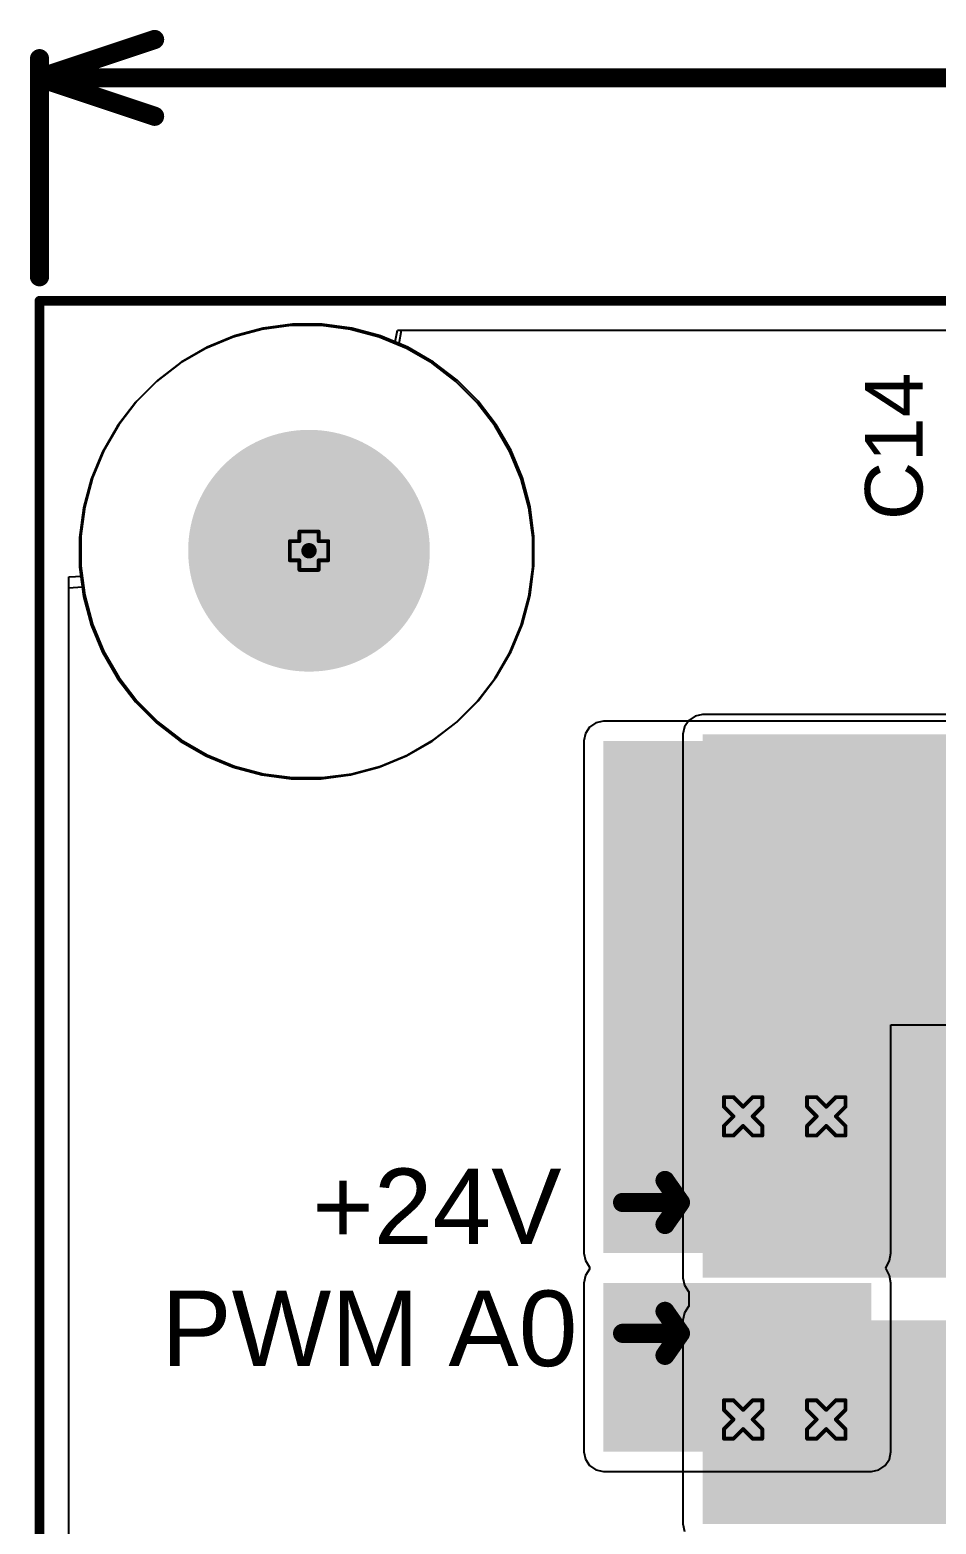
# Model space of a CAD drawing. Header units: inches. Extents: x -1 to 351, y 0 to 83.
# Drawn here: x -0.13 to 11.87, y 15.81 to 35.59 of the extents above; entities that cross this region are included whole.
import ezdxf

# ---------------------------------------------------------------- set-up
doc = ezdxf.new("R2010")
doc.units = ezdxf.units.IN
for name, color, linetype in [('Board Outline', 216, 'Continuous'), ('Bottom Layer', 5, 'Continuous'), ('Bottom Solder', 6, 'Continuous'), ('Dimensions', 6, 'Continuous'), ('Drill Drawing', 1, 'Continuous'), ('Pad Holes', 156, 'Continuous'), ('Top Layer', 1, 'Continuous'), ('Top Overlay', 2, 'Continuous'), ('Top Solder', 216, 'Continuous'), ('Via Holes', 16, 'Continuous')]:
    doc.layers.add(name, color=color, linetype=linetype)
doc.styles.add('Arial', font='', dxfattribs={"height": 0.2})
doc.styles.get('Arial').set_extended_font_data('Arial')

msp = doc.modelspace()

# ---------------------------------------------------------------- hatches: boundary and pattern name
at = {"layer": 'Bottom Layer'}
for points in [[(8.78, 19.07), (12.979, 19.07), (12.979, 26.264), (8.78, 26.264)], [(8.78, 22.949), (22.06, 22.949), (22.06, 26.264), (8.78, 26.264)], [(8.865, 23.402), (73.286, 23.402), (73.286, 25.4), (8.865, 25.4)], [(8.78, 15.812), (15.954, 15.812), (15.954, 18.507), (8.78, 18.507)]]:
    msp.add_hatch(color=5, dxfattribs=at).paths.add_polyline_path(points)
h = msp.add_hatch(color=5, dxfattribs=at)
edge = h.paths.add_edge_path()
edge.add_arc((9.317, 21.206), 0.3, 0, 360)
h = msp.add_hatch(color=5, dxfattribs=at)
edge = h.paths.add_edge_path()
edge.add_arc((10.418, 21.206), 0.3, 0, 360)
h = msp.add_hatch(color=5, dxfattribs=at)
edge = h.paths.add_edge_path()
edge.add_arc((9.317, 17.194), 0.3, 0, 360)
h = msp.add_hatch(color=5, dxfattribs=at)
edge = h.paths.add_edge_path()
edge.add_arc((10.418, 17.194), 0.3, 0, 360)
at = {"layer": 'Bottom Solder'}
h = msp.add_hatch(color=6, dxfattribs=at)
edge = h.paths.add_edge_path()
edge.add_arc((3.569, 28.692), 0.102, 0, 360)
h = msp.add_hatch(color=6, dxfattribs=at)
edge = h.paths.add_edge_path()
edge.add_arc((9.317, 21.206), 0.402, 0, 360)
h = msp.add_hatch(color=6, dxfattribs=at)
edge = h.paths.add_edge_path()
edge.add_arc((10.418, 21.206), 0.402, 0, 360)
h = msp.add_hatch(color=6, dxfattribs=at)
edge = h.paths.add_edge_path()
edge.add_arc((9.317, 17.194), 0.402, 0, 360)
h = msp.add_hatch(color=6, dxfattribs=at)
edge = h.paths.add_edge_path()
edge.add_arc((10.418, 17.194), 0.402, 0, 360)
at = {"layer": 'Pad Holes'}
h = msp.add_hatch(color=7, dxfattribs=at)
edge = h.paths.add_edge_path()
edge.add_arc((3.569, 28.692), 1.6, 0, 360)
at = {"layer": 'Top Layer'}
for points in [[(7.468, 19.396), (11.016, 19.396), (11.016, 26.175), (7.468, 26.175)], [(7.468, 22.675), (23.676, 22.675), (23.676, 26.175), (7.468, 26.175)], [(7.468, 16.766), (11.016, 16.766), (11.016, 19), (7.468, 19)]]:
    msp.add_hatch(color=1, dxfattribs=at).paths.add_polyline_path(points)
h = msp.add_hatch(color=1, dxfattribs=at)
edge = h.paths.add_edge_path()
edge.add_arc((9.317, 21.206), 0.3, 0, 360)
h = msp.add_hatch(color=1, dxfattribs=at)
edge = h.paths.add_edge_path()
edge.add_arc((10.418, 21.206), 0.3, 0, 360)
h = msp.add_hatch(color=1, dxfattribs=at)
edge = h.paths.add_edge_path()
edge.add_arc((9.317, 17.194), 0.3, 0, 360)
h = msp.add_hatch(color=1, dxfattribs=at)
edge = h.paths.add_edge_path()
edge.add_arc((10.418, 17.194), 0.3, 0, 360)
at = {"layer": 'Top Solder'}
h = msp.add_hatch(color=216, dxfattribs=at)
edge = h.paths.add_edge_path()
edge.add_arc((3.569, 28.692), 0.102, 0, 360)
h = msp.add_hatch(color=216, dxfattribs=at)
edge = h.paths.add_edge_path()
edge.add_arc((9.317, 21.206), 0.402, 0, 360)
h = msp.add_hatch(color=216, dxfattribs=at)
edge = h.paths.add_edge_path()
edge.add_arc((10.418, 21.206), 0.402, 0, 360)
h = msp.add_hatch(color=216, dxfattribs=at)
edge = h.paths.add_edge_path()
edge.add_arc((9.317, 17.194), 0.402, 0, 360)
h = msp.add_hatch(color=216, dxfattribs=at)
edge = h.paths.add_edge_path()
edge.add_arc((10.418, 17.194), 0.402, 0, 360)
at = {"layer": 'Via Holes'}
h = msp.add_hatch(color=7, dxfattribs=at)
edge = h.paths.add_edge_path()
edge.add_arc((9.317, 21.206), 0.15, 0, 360)
h = msp.add_hatch(color=7, dxfattribs=at)
edge = h.paths.add_edge_path()
edge.add_arc((10.418, 21.206), 0.15, 0, 360)
h = msp.add_hatch(color=7, dxfattribs=at)
edge = h.paths.add_edge_path()
edge.add_arc((9.317, 17.194), 0.15, 0, 360)
h = msp.add_hatch(color=7, dxfattribs=at)
edge = h.paths.add_edge_path()
edge.add_arc((10.418, 17.194), 0.15, 0, 360)

# ---------------------------------------------------------------- linework, layer by layer
at = {"layer": 'Board Outline'}
for points in [[(0, 32, 0.127, 0.127, 0), (38.807, 32, 0.127, 0.127, 0)], [(0, 0, 0.127, 0.127, 0), (0, 32, 0.127, 0.127, 0)]]:
    msp.add_lwpolyline(points, format="xyseb", dxfattribs=at)
msp.add_lwpolyline([(-0.032, 32, 0.0635, 0.0635, 1), (0.032, 32, 0.0635, 0.0635, 1)], format="xyseb", close=True, dxfattribs=at)
msp.add_lwpolyline([(-0.032, 32, 0.0635, 0.0635, 1), (0.032, 32, 0.0635, 0.0635, 1)], format="xyseb", close=True, dxfattribs=at)
at = {"layer": 'Bottom Layer'}
for p, q in [((3.335, 31.673), (2.945, 31.622)), ((3.532, 31.673), (3.335, 31.673)), ((3.728, 31.673), (3.532, 31.673)), ((4.118, 31.622), (3.728, 31.673)), ((2.565, 31.52), (2.202, 31.369)), ((2.945, 31.622), (2.565, 31.52)), ((4.498, 31.52), (4.118, 31.622)), ((4.861, 31.369), (4.498, 31.52)), ((4.706, 31.434), (4.741, 31.612)), ((4.741, 31.612), (29.005, 31.612)), ((2.202, 31.369), (1.861, 31.173)), ((4.861, 31.369), (4.706, 31.434)), ((5.202, 31.173), (4.861, 31.369)), ((5.202, 31.173), (4.861, 31.369)), ((1.861, 31.173), (1.549, 30.933)), ((5.514, 30.933), (5.202, 31.173)), ((5.514, 30.933), (5.202, 31.173)), ((1.549, 30.933), (1.271, 30.655)), ((5.792, 30.655), (5.514, 30.933)), ((5.792, 30.655), (5.514, 30.933)), ((1.271, 30.655), (1.032, 30.343)), ((6.031, 30.343), (5.792, 30.655)), ((6.031, 30.343), (5.792, 30.655)), ((1.032, 30.343), (0.835, 30.003)), ((6.228, 30.003), (6.031, 30.343)), ((6.228, 30.003), (6.031, 30.343)), ((0.835, 30.003), (0.685, 29.639)), ((6.379, 29.639), (6.228, 30.003)), ((6.379, 29.639), (6.228, 30.003)), ((0.685, 29.639), (0.583, 29.259)), ((6.48, 29.259), (6.379, 29.639)), ((6.48, 29.259), (6.379, 29.639)), ((0.583, 29.259), (0.532, 28.869)), ((6.532, 28.869), (6.48, 29.259)), ((6.532, 28.869), (6.48, 29.259)), ((0.532, 28.869), (0.532, 28.673)), ((6.532, 28.673), (6.532, 28.869)), ((6.532, 28.476), (6.532, 28.869)), ((0.532, 28.673), (0.532, 28.673)), ((0.532, 28.673), (0.532, 28.476)), ((6.532, 28.476), (6.532, 28.673)), ((0.532, 28.476), (0.583, 28.086)), ((6.48, 28.086), (6.532, 28.476)), ((6.48, 28.086), (6.532, 28.476)), ((0.388, 28.202), (0.566, 28.213)), ((0.388, 0.388), (0.388, 28.202)), ((0.566, 28.213), (0.583, 28.086)), ((0.583, 28.086), (0.685, 27.706)), ((0.583, 28.086), (0.685, 27.706)), ((6.379, 27.706), (6.48, 28.086)), ((6.379, 27.706), (6.48, 28.086)), ((0.685, 27.706), (0.835, 27.343)), ((0.685, 27.706), (0.835, 27.343)), ((6.228, 27.343), (6.379, 27.706)), ((6.228, 27.343), (6.379, 27.706)), ((0.835, 27.343), (1.032, 27.003)), ((0.835, 27.343), (1.032, 27.003)), ((6.031, 27.003), (6.228, 27.343)), ((6.031, 27.003), (6.228, 27.343)), ((1.032, 27.003), (1.271, 26.691)), ((1.032, 27.003), (1.271, 26.691)), ((5.792, 26.691), (6.031, 27.003)), ((5.792, 26.691), (6.031, 27.003)), ((1.271, 26.691), (1.549, 26.412)), ((1.271, 26.691), (1.549, 26.412)), ((5.514, 26.412), (5.792, 26.691)), ((5.514, 26.412), (5.792, 26.691)), ((8.681, 26.503), (8.597, 26.447)), ((8.78, 26.523), (8.681, 26.503)), ((22.06, 26.523), (8.78, 26.523)), ((1.549, 26.412), (1.861, 26.173)), ((1.549, 26.412), (1.861, 26.173)), ((5.202, 26.173), (5.514, 26.412)), ((5.202, 26.173), (5.514, 26.412)), ((8.541, 26.363), (8.521, 26.264)), ((8.597, 26.447), (8.541, 26.363)), ((1.861, 26.173), (2.202, 25.976)), ((1.861, 26.173), (2.202, 25.976)), ((4.861, 25.976), (5.202, 26.173)), ((4.861, 25.976), (5.202, 26.173)), ((8.521, 26.264), (8.521, 22.949)), ((2.202, 25.976), (2.565, 25.826)), ((2.202, 25.976), (2.565, 25.826)), ((4.498, 25.826), (4.861, 25.976)), ((4.498, 25.826), (4.861, 25.976)), ((2.565, 25.826), (2.945, 25.724)), ((2.565, 25.826), (2.945, 25.724)), ((2.945, 25.724), (3.335, 25.673)), ((2.945, 25.724), (3.335, 25.673)), ((3.728, 25.673), (4.118, 25.724)), ((3.728, 25.673), (4.118, 25.724)), ((4.118, 25.724), (4.498, 25.826)), ((4.118, 25.724), (4.498, 25.826)), ((3.335, 25.673), (3.532, 25.673)), ((3.335, 25.673), (3.728, 25.673)), ((3.532, 25.673), (3.728, 25.673)), ((8.521, 22.949), (8.521, 19.07)), ((8.521, 19.07), (8.541, 18.971)), ((8.541, 18.971), (8.596, 18.888)), ((8.596, 18.888), (8.597, 18.887)), ((8.597, 18.887), (8.597, 18.691)), ((8.541, 18.606), (8.521, 18.507)), ((8.596, 18.69), (8.541, 18.606)), ((8.597, 18.691), (8.596, 18.69)), ((8.521, 18.507), (8.521, 15.812)), ((8.521, 15.812), (8.541, 15.713))]:
    msp.add_line(p, q, dxfattribs=at)
at = {"layer": 'Dimensions'}
for points in [[(0, 34.95, 0.254, 0.254, 0), (1.524, 35.458, 0.254, 0.254, 0)], [(0, 32.318, 0.254, 0.254, 0), (0, 35.204, 0.254, 0.254, 0)], [(0, 34.95, 0.254, 0.254, 0), (1.524, 34.442, 0.254, 0.254, 0)], [(0, 34.95, 0.254, 0.254, 0), (40.833, 34.95, 0.254, 0.254, 0)]]:
    msp.add_lwpolyline(points, format="xyseb", dxfattribs=at)
for points in [[(1.461, 35.458, 0.127, 0.127, 1), (1.588, 35.458, 0.127, 0.127, 1)], [(-0.063, 35.204, 0.127, 0.127, 1), (0.064, 35.204, 0.127, 0.127, 1)], [(-0.063, 34.95, 0.127, 0.127, 1), (0.064, 34.95, 0.127, 0.127, 1)], [(-0.063, 34.95, 0.127, 0.127, 1), (0.064, 34.95, 0.127, 0.127, 1)], [(-0.063, 34.95, 0.127, 0.127, 1), (0.064, 34.95, 0.127, 0.127, 1)], [(1.461, 34.442, 0.127, 0.127, 1), (1.588, 34.442, 0.127, 0.127, 1)], [(-0.063, 32.318, 0.127, 0.127, 1), (0.064, 32.318, 0.127, 0.127, 1)]]:
    msp.add_lwpolyline(points, format="xyseb", close=True, dxfattribs=at)
at = {"layer": 'Drill Drawing'}
for points in [[(3.442, 28.819, 0.0508, 0.0508, 0), (3.442, 28.946, 0.0508, 0.0508, 0)], [(3.442, 28.946, 0.0508, 0.0508, 0), (3.696, 28.946, 0.0508, 0.0508, 0)], [(3.696, 28.819, 0.0508, 0.0508, 0), (3.696, 28.946, 0.0508, 0.0508, 0)], [(3.315, 28.565, 0.0508, 0.0508, 0), (3.315, 28.819, 0.0508, 0.0508, 0)], [(3.315, 28.819, 0.0508, 0.0508, 0), (3.442, 28.819, 0.0508, 0.0508, 0)], [(3.696, 28.819, 0.0508, 0.0508, 0), (3.823, 28.819, 0.0508, 0.0508, 0)], [(3.823, 28.565, 0.0508, 0.0508, 0), (3.823, 28.819, 0.0508, 0.0508, 0)], [(3.315, 28.565, 0.0508, 0.0508, 0), (3.442, 28.565, 0.0508, 0.0508, 0)], [(3.442, 28.438, 0.0508, 0.0508, 0), (3.442, 28.565, 0.0508, 0.0508, 0)], [(3.696, 28.565, 0.0508, 0.0508, 0), (3.823, 28.565, 0.0508, 0.0508, 0)], [(3.696, 28.438, 0.0508, 0.0508, 0), (3.696, 28.565, 0.0508, 0.0508, 0)], [(3.442, 28.438, 0.0508, 0.0508, 0), (3.696, 28.438, 0.0508, 0.0508, 0)], [(9.063, 21.333, 0.0508, 0.0508, 0), (9.063, 21.46, 0.0508, 0.0508, 0)], [(9.063, 21.46, 0.0508, 0.0508, 0), (9.19, 21.46, 0.0508, 0.0508, 0)], [(9.19, 21.46, 0.0508, 0.0508, 0), (9.317, 21.333, 0.0508, 0.0508, 0)], [(9.317, 21.333, 0.0508, 0.0508, 0), (9.444, 21.46, 0.0508, 0.0508, 0)], [(9.444, 21.46, 0.0508, 0.0508, 0), (9.571, 21.46, 0.0508, 0.0508, 0)], [(9.571, 21.333, 0.0508, 0.0508, 0), (9.571, 21.46, 0.0508, 0.0508, 0)], [(10.164, 21.333, 0.0508, 0.0508, 0), (10.164, 21.46, 0.0508, 0.0508, 0)], [(10.164, 21.46, 0.0508, 0.0508, 0), (10.291, 21.46, 0.0508, 0.0508, 0)], [(10.291, 21.46, 0.0508, 0.0508, 0), (10.418, 21.333, 0.0508, 0.0508, 0)], [(10.418, 21.333, 0.0508, 0.0508, 0), (10.545, 21.46, 0.0508, 0.0508, 0)], [(10.545, 21.46, 0.0508, 0.0508, 0), (10.672, 21.46, 0.0508, 0.0508, 0)], [(10.672, 21.333, 0.0508, 0.0508, 0), (10.672, 21.46, 0.0508, 0.0508, 0)], [(9.063, 21.333, 0.0508, 0.0508, 0), (9.19, 21.206, 0.0508, 0.0508, 0)], [(9.063, 21.079, 0.0508, 0.0508, 0), (9.19, 21.206, 0.0508, 0.0508, 0)], [(9.444, 21.206, 0.0508, 0.0508, 0), (9.571, 21.333, 0.0508, 0.0508, 0)], [(9.444, 21.206, 0.0508, 0.0508, 0), (9.571, 21.079, 0.0508, 0.0508, 0)], [(10.164, 21.333, 0.0508, 0.0508, 0), (10.291, 21.206, 0.0508, 0.0508, 0)], [(10.164, 21.079, 0.0508, 0.0508, 0), (10.291, 21.206, 0.0508, 0.0508, 0)], [(10.545, 21.206, 0.0508, 0.0508, 0), (10.672, 21.333, 0.0508, 0.0508, 0)], [(10.545, 21.206, 0.0508, 0.0508, 0), (10.672, 21.079, 0.0508, 0.0508, 0)], [(9.063, 20.952, 0.0508, 0.0508, 0), (9.063, 21.079, 0.0508, 0.0508, 0)], [(9.063, 20.952, 0.0508, 0.0508, 0), (9.19, 20.952, 0.0508, 0.0508, 0)], [(9.19, 20.952, 0.0508, 0.0508, 0), (9.317, 21.079, 0.0508, 0.0508, 0)], [(9.317, 21.079, 0.0508, 0.0508, 0), (9.444, 20.952, 0.0508, 0.0508, 0)], [(9.444, 20.952, 0.0508, 0.0508, 0), (9.571, 20.952, 0.0508, 0.0508, 0)], [(9.571, 20.952, 0.0508, 0.0508, 0), (9.571, 21.079, 0.0508, 0.0508, 0)], [(10.164, 20.952, 0.0508, 0.0508, 0), (10.164, 21.079, 0.0508, 0.0508, 0)], [(10.164, 20.952, 0.0508, 0.0508, 0), (10.291, 20.952, 0.0508, 0.0508, 0)], [(10.291, 20.952, 0.0508, 0.0508, 0), (10.418, 21.079, 0.0508, 0.0508, 0)], [(10.418, 21.079, 0.0508, 0.0508, 0), (10.545, 20.952, 0.0508, 0.0508, 0)], [(10.545, 20.952, 0.0508, 0.0508, 0), (10.672, 20.952, 0.0508, 0.0508, 0)], [(10.672, 20.952, 0.0508, 0.0508, 0), (10.672, 21.079, 0.0508, 0.0508, 0)], [(9.063, 17.321, 0.0508, 0.0508, 0), (9.063, 17.448, 0.0508, 0.0508, 0)], [(9.063, 17.448, 0.0508, 0.0508, 0), (9.19, 17.448, 0.0508, 0.0508, 0)], [(9.19, 17.448, 0.0508, 0.0508, 0), (9.317, 17.321, 0.0508, 0.0508, 0)], [(9.317, 17.321, 0.0508, 0.0508, 0), (9.444, 17.448, 0.0508, 0.0508, 0)], [(9.444, 17.448, 0.0508, 0.0508, 0), (9.571, 17.448, 0.0508, 0.0508, 0)], [(9.571, 17.321, 0.0508, 0.0508, 0), (9.571, 17.448, 0.0508, 0.0508, 0)], [(10.164, 17.321, 0.0508, 0.0508, 0), (10.164, 17.448, 0.0508, 0.0508, 0)], [(10.164, 17.448, 0.0508, 0.0508, 0), (10.291, 17.448, 0.0508, 0.0508, 0)], [(10.291, 17.448, 0.0508, 0.0508, 0), (10.418, 17.321, 0.0508, 0.0508, 0)], [(10.418, 17.321, 0.0508, 0.0508, 0), (10.545, 17.448, 0.0508, 0.0508, 0)], [(10.545, 17.448, 0.0508, 0.0508, 0), (10.672, 17.448, 0.0508, 0.0508, 0)], [(10.672, 17.321, 0.0508, 0.0508, 0), (10.672, 17.448, 0.0508, 0.0508, 0)], [(9.063, 17.321, 0.0508, 0.0508, 0), (9.19, 17.194, 0.0508, 0.0508, 0)], [(9.063, 17.067, 0.0508, 0.0508, 0), (9.19, 17.194, 0.0508, 0.0508, 0)], [(9.444, 17.194, 0.0508, 0.0508, 0), (9.571, 17.321, 0.0508, 0.0508, 0)], [(9.444, 17.194, 0.0508, 0.0508, 0), (9.571, 17.067, 0.0508, 0.0508, 0)], [(10.164, 17.321, 0.0508, 0.0508, 0), (10.291, 17.194, 0.0508, 0.0508, 0)], [(10.164, 17.067, 0.0508, 0.0508, 0), (10.291, 17.194, 0.0508, 0.0508, 0)], [(10.545, 17.194, 0.0508, 0.0508, 0), (10.672, 17.321, 0.0508, 0.0508, 0)], [(10.545, 17.194, 0.0508, 0.0508, 0), (10.672, 17.067, 0.0508, 0.0508, 0)], [(9.063, 16.94, 0.0508, 0.0508, 0), (9.063, 17.067, 0.0508, 0.0508, 0)], [(9.19, 16.94, 0.0508, 0.0508, 0), (9.317, 17.067, 0.0508, 0.0508, 0)], [(9.317, 17.067, 0.0508, 0.0508, 0), (9.444, 16.94, 0.0508, 0.0508, 0)], [(9.571, 16.94, 0.0508, 0.0508, 0), (9.571, 17.067, 0.0508, 0.0508, 0)], [(10.164, 16.94, 0.0508, 0.0508, 0), (10.164, 17.067, 0.0508, 0.0508, 0)], [(10.291, 16.94, 0.0508, 0.0508, 0), (10.418, 17.067, 0.0508, 0.0508, 0)], [(10.418, 17.067, 0.0508, 0.0508, 0), (10.545, 16.94, 0.0508, 0.0508, 0)], [(10.672, 16.94, 0.0508, 0.0508, 0), (10.672, 17.067, 0.0508, 0.0508, 0)], [(9.063, 16.94, 0.0508, 0.0508, 0), (9.19, 16.94, 0.0508, 0.0508, 0)], [(9.444, 16.94, 0.0508, 0.0508, 0), (9.571, 16.94, 0.0508, 0.0508, 0)], [(10.164, 16.94, 0.0508, 0.0508, 0), (10.291, 16.94, 0.0508, 0.0508, 0)], [(10.545, 16.94, 0.0508, 0.0508, 0), (10.672, 16.94, 0.0508, 0.0508, 0)]]:
    msp.add_lwpolyline(points, format="xyseb", dxfattribs=at)
for points in [[(3.43, 28.946, 0.0254, 0.0254, 1), (3.455, 28.946, 0.0254, 0.0254, 1)], [(3.43, 28.946, 0.0254, 0.0254, 1), (3.455, 28.946, 0.0254, 0.0254, 1)], [(3.684, 28.946, 0.0254, 0.0254, 1), (3.709, 28.946, 0.0254, 0.0254, 1)], [(3.684, 28.946, 0.0254, 0.0254, 1), (3.709, 28.946, 0.0254, 0.0254, 1)], [(3.303, 28.819, 0.0254, 0.0254, 1), (3.328, 28.819, 0.0254, 0.0254, 1)], [(3.303, 28.819, 0.0254, 0.0254, 1), (3.328, 28.819, 0.0254, 0.0254, 1)], [(3.43, 28.819, 0.0254, 0.0254, 1), (3.455, 28.819, 0.0254, 0.0254, 1)], [(3.43, 28.819, 0.0254, 0.0254, 1), (3.455, 28.819, 0.0254, 0.0254, 1)], [(3.684, 28.819, 0.0254, 0.0254, 1), (3.709, 28.819, 0.0254, 0.0254, 1)], [(3.684, 28.819, 0.0254, 0.0254, 1), (3.709, 28.819, 0.0254, 0.0254, 1)], [(3.811, 28.819, 0.0254, 0.0254, 1), (3.836, 28.819, 0.0254, 0.0254, 1)], [(3.811, 28.819, 0.0254, 0.0254, 1), (3.836, 28.819, 0.0254, 0.0254, 1)], [(3.303, 28.565, 0.0254, 0.0254, 1), (3.328, 28.565, 0.0254, 0.0254, 1)], [(3.303, 28.565, 0.0254, 0.0254, 1), (3.328, 28.565, 0.0254, 0.0254, 1)], [(3.43, 28.565, 0.0254, 0.0254, 1), (3.455, 28.565, 0.0254, 0.0254, 1)], [(3.43, 28.565, 0.0254, 0.0254, 1), (3.455, 28.565, 0.0254, 0.0254, 1)], [(3.684, 28.565, 0.0254, 0.0254, 1), (3.709, 28.565, 0.0254, 0.0254, 1)], [(3.684, 28.565, 0.0254, 0.0254, 1), (3.709, 28.565, 0.0254, 0.0254, 1)], [(3.811, 28.565, 0.0254, 0.0254, 1), (3.836, 28.565, 0.0254, 0.0254, 1)], [(3.811, 28.565, 0.0254, 0.0254, 1), (3.836, 28.565, 0.0254, 0.0254, 1)], [(3.43, 28.438, 0.0254, 0.0254, 1), (3.455, 28.438, 0.0254, 0.0254, 1)], [(3.43, 28.438, 0.0254, 0.0254, 1), (3.455, 28.438, 0.0254, 0.0254, 1)], [(3.684, 28.438, 0.0254, 0.0254, 1), (3.709, 28.438, 0.0254, 0.0254, 1)], [(3.684, 28.438, 0.0254, 0.0254, 1), (3.709, 28.438, 0.0254, 0.0254, 1)], [(9.05, 21.46, 0.0254, 0.0254, 1), (9.076, 21.46, 0.0254, 0.0254, 1)], [(9.05, 21.46, 0.0254, 0.0254, 1), (9.076, 21.46, 0.0254, 0.0254, 1)], [(9.177, 21.46, 0.0254, 0.0254, 1), (9.203, 21.46, 0.0254, 0.0254, 1)], [(9.177, 21.46, 0.0254, 0.0254, 1), (9.203, 21.46, 0.0254, 0.0254, 1)], [(9.431, 21.46, 0.0254, 0.0254, 1), (9.457, 21.46, 0.0254, 0.0254, 1)], [(9.431, 21.46, 0.0254, 0.0254, 1), (9.457, 21.46, 0.0254, 0.0254, 1)], [(9.558, 21.46, 0.0254, 0.0254, 1), (9.584, 21.46, 0.0254, 0.0254, 1)], [(9.558, 21.46, 0.0254, 0.0254, 1), (9.584, 21.46, 0.0254, 0.0254, 1)], [(10.151, 21.46, 0.0254, 0.0254, 1), (10.177, 21.46, 0.0254, 0.0254, 1)], [(10.151, 21.46, 0.0254, 0.0254, 1), (10.177, 21.46, 0.0254, 0.0254, 1)], [(10.278, 21.46, 0.0254, 0.0254, 1), (10.304, 21.46, 0.0254, 0.0254, 1)], [(10.278, 21.46, 0.0254, 0.0254, 1), (10.304, 21.46, 0.0254, 0.0254, 1)], [(10.532, 21.46, 0.0254, 0.0254, 1), (10.558, 21.46, 0.0254, 0.0254, 1)], [(10.532, 21.46, 0.0254, 0.0254, 1), (10.558, 21.46, 0.0254, 0.0254, 1)], [(10.659, 21.46, 0.0254, 0.0254, 1), (10.685, 21.46, 0.0254, 0.0254, 1)], [(10.659, 21.46, 0.0254, 0.0254, 1), (10.685, 21.46, 0.0254, 0.0254, 1)], [(9.05, 21.333, 0.0254, 0.0254, 1), (9.076, 21.333, 0.0254, 0.0254, 1)], [(9.05, 21.333, 0.0254, 0.0254, 1), (9.076, 21.333, 0.0254, 0.0254, 1)], [(9.177, 21.206, 0.0254, 0.0254, 1), (9.203, 21.206, 0.0254, 0.0254, 1)], [(9.177, 21.206, 0.0254, 0.0254, 1), (9.203, 21.206, 0.0254, 0.0254, 1)], [(9.304, 21.333, 0.0254, 0.0254, 1), (9.33, 21.333, 0.0254, 0.0254, 1)], [(9.304, 21.333, 0.0254, 0.0254, 1), (9.33, 21.333, 0.0254, 0.0254, 1)], [(9.431, 21.206, 0.0254, 0.0254, 1), (9.457, 21.206, 0.0254, 0.0254, 1)], [(9.431, 21.206, 0.0254, 0.0254, 1), (9.457, 21.206, 0.0254, 0.0254, 1)], [(9.558, 21.333, 0.0254, 0.0254, 1), (9.584, 21.333, 0.0254, 0.0254, 1)], [(9.558, 21.333, 0.0254, 0.0254, 1), (9.584, 21.333, 0.0254, 0.0254, 1)], [(10.151, 21.333, 0.0254, 0.0254, 1), (10.177, 21.333, 0.0254, 0.0254, 1)], [(10.151, 21.333, 0.0254, 0.0254, 1), (10.177, 21.333, 0.0254, 0.0254, 1)], [(10.278, 21.206, 0.0254, 0.0254, 1), (10.304, 21.206, 0.0254, 0.0254, 1)], [(10.278, 21.206, 0.0254, 0.0254, 1), (10.304, 21.206, 0.0254, 0.0254, 1)], [(10.405, 21.333, 0.0254, 0.0254, 1), (10.431, 21.333, 0.0254, 0.0254, 1)], [(10.405, 21.333, 0.0254, 0.0254, 1), (10.431, 21.333, 0.0254, 0.0254, 1)], [(10.532, 21.206, 0.0254, 0.0254, 1), (10.558, 21.206, 0.0254, 0.0254, 1)], [(10.532, 21.206, 0.0254, 0.0254, 1), (10.558, 21.206, 0.0254, 0.0254, 1)], [(10.659, 21.333, 0.0254, 0.0254, 1), (10.685, 21.333, 0.0254, 0.0254, 1)], [(10.659, 21.333, 0.0254, 0.0254, 1), (10.685, 21.333, 0.0254, 0.0254, 1)], [(9.05, 21.079, 0.0254, 0.0254, 1), (9.076, 21.079, 0.0254, 0.0254, 1)], [(9.05, 21.079, 0.0254, 0.0254, 1), (9.076, 21.079, 0.0254, 0.0254, 1)], [(9.05, 20.952, 0.0254, 0.0254, 1), (9.076, 20.952, 0.0254, 0.0254, 1)], [(9.05, 20.952, 0.0254, 0.0254, 1), (9.076, 20.952, 0.0254, 0.0254, 1)], [(9.177, 20.952, 0.0254, 0.0254, 1), (9.203, 20.952, 0.0254, 0.0254, 1)], [(9.177, 20.952, 0.0254, 0.0254, 1), (9.203, 20.952, 0.0254, 0.0254, 1)], [(9.304, 21.079, 0.0254, 0.0254, 1), (9.33, 21.079, 0.0254, 0.0254, 1)], [(9.304, 21.079, 0.0254, 0.0254, 1), (9.33, 21.079, 0.0254, 0.0254, 1)], [(9.431, 20.952, 0.0254, 0.0254, 1), (9.457, 20.952, 0.0254, 0.0254, 1)], [(9.431, 20.952, 0.0254, 0.0254, 1), (9.457, 20.952, 0.0254, 0.0254, 1)], [(9.558, 21.079, 0.0254, 0.0254, 1), (9.584, 21.079, 0.0254, 0.0254, 1)], [(9.558, 21.079, 0.0254, 0.0254, 1), (9.584, 21.079, 0.0254, 0.0254, 1)], [(9.558, 20.952, 0.0254, 0.0254, 1), (9.584, 20.952, 0.0254, 0.0254, 1)], [(9.558, 20.952, 0.0254, 0.0254, 1), (9.584, 20.952, 0.0254, 0.0254, 1)], [(10.151, 21.079, 0.0254, 0.0254, 1), (10.177, 21.079, 0.0254, 0.0254, 1)], [(10.151, 21.079, 0.0254, 0.0254, 1), (10.177, 21.079, 0.0254, 0.0254, 1)], [(10.151, 20.952, 0.0254, 0.0254, 1), (10.177, 20.952, 0.0254, 0.0254, 1)], [(10.151, 20.952, 0.0254, 0.0254, 1), (10.177, 20.952, 0.0254, 0.0254, 1)], [(10.278, 20.952, 0.0254, 0.0254, 1), (10.304, 20.952, 0.0254, 0.0254, 1)], [(10.278, 20.952, 0.0254, 0.0254, 1), (10.304, 20.952, 0.0254, 0.0254, 1)], [(10.405, 21.079, 0.0254, 0.0254, 1), (10.431, 21.079, 0.0254, 0.0254, 1)], [(10.405, 21.079, 0.0254, 0.0254, 1), (10.431, 21.079, 0.0254, 0.0254, 1)], [(10.532, 20.952, 0.0254, 0.0254, 1), (10.558, 20.952, 0.0254, 0.0254, 1)], [(10.532, 20.952, 0.0254, 0.0254, 1), (10.558, 20.952, 0.0254, 0.0254, 1)], [(10.659, 21.079, 0.0254, 0.0254, 1), (10.685, 21.079, 0.0254, 0.0254, 1)], [(10.659, 21.079, 0.0254, 0.0254, 1), (10.685, 21.079, 0.0254, 0.0254, 1)], [(10.659, 20.952, 0.0254, 0.0254, 1), (10.685, 20.952, 0.0254, 0.0254, 1)], [(10.659, 20.952, 0.0254, 0.0254, 1), (10.685, 20.952, 0.0254, 0.0254, 1)], [(9.05, 17.448, 0.0254, 0.0254, 1), (9.076, 17.448, 0.0254, 0.0254, 1)], [(9.05, 17.448, 0.0254, 0.0254, 1), (9.076, 17.448, 0.0254, 0.0254, 1)], [(9.177, 17.448, 0.0254, 0.0254, 1), (9.203, 17.448, 0.0254, 0.0254, 1)], [(9.177, 17.448, 0.0254, 0.0254, 1), (9.203, 17.448, 0.0254, 0.0254, 1)], [(9.431, 17.448, 0.0254, 0.0254, 1), (9.457, 17.448, 0.0254, 0.0254, 1)], [(9.431, 17.448, 0.0254, 0.0254, 1), (9.457, 17.448, 0.0254, 0.0254, 1)], [(9.558, 17.448, 0.0254, 0.0254, 1), (9.584, 17.448, 0.0254, 0.0254, 1)], [(9.558, 17.448, 0.0254, 0.0254, 1), (9.584, 17.448, 0.0254, 0.0254, 1)], [(10.151, 17.448, 0.0254, 0.0254, 1), (10.177, 17.448, 0.0254, 0.0254, 1)], [(10.151, 17.448, 0.0254, 0.0254, 1), (10.177, 17.448, 0.0254, 0.0254, 1)], [(10.278, 17.448, 0.0254, 0.0254, 1), (10.304, 17.448, 0.0254, 0.0254, 1)], [(10.278, 17.448, 0.0254, 0.0254, 1), (10.304, 17.448, 0.0254, 0.0254, 1)], [(10.532, 17.448, 0.0254, 0.0254, 1), (10.558, 17.448, 0.0254, 0.0254, 1)], [(10.532, 17.448, 0.0254, 0.0254, 1), (10.558, 17.448, 0.0254, 0.0254, 1)], [(10.659, 17.448, 0.0254, 0.0254, 1), (10.685, 17.448, 0.0254, 0.0254, 1)], [(10.659, 17.448, 0.0254, 0.0254, 1), (10.685, 17.448, 0.0254, 0.0254, 1)], [(9.05, 17.321, 0.0254, 0.0254, 1), (9.076, 17.321, 0.0254, 0.0254, 1)], [(9.05, 17.321, 0.0254, 0.0254, 1), (9.076, 17.321, 0.0254, 0.0254, 1)], [(9.177, 17.194, 0.0254, 0.0254, 1), (9.203, 17.194, 0.0254, 0.0254, 1)], [(9.177, 17.194, 0.0254, 0.0254, 1), (9.203, 17.194, 0.0254, 0.0254, 1)], [(9.304, 17.321, 0.0254, 0.0254, 1), (9.33, 17.321, 0.0254, 0.0254, 1)], [(9.304, 17.321, 0.0254, 0.0254, 1), (9.33, 17.321, 0.0254, 0.0254, 1)], [(9.431, 17.194, 0.0254, 0.0254, 1), (9.457, 17.194, 0.0254, 0.0254, 1)], [(9.431, 17.194, 0.0254, 0.0254, 1), (9.457, 17.194, 0.0254, 0.0254, 1)], [(9.558, 17.321, 0.0254, 0.0254, 1), (9.584, 17.321, 0.0254, 0.0254, 1)], [(9.558, 17.321, 0.0254, 0.0254, 1), (9.584, 17.321, 0.0254, 0.0254, 1)], [(10.151, 17.321, 0.0254, 0.0254, 1), (10.177, 17.321, 0.0254, 0.0254, 1)], [(10.151, 17.321, 0.0254, 0.0254, 1), (10.177, 17.321, 0.0254, 0.0254, 1)], [(10.278, 17.194, 0.0254, 0.0254, 1), (10.304, 17.194, 0.0254, 0.0254, 1)], [(10.278, 17.194, 0.0254, 0.0254, 1), (10.304, 17.194, 0.0254, 0.0254, 1)], [(10.405, 17.321, 0.0254, 0.0254, 1), (10.431, 17.321, 0.0254, 0.0254, 1)], [(10.405, 17.321, 0.0254, 0.0254, 1), (10.431, 17.321, 0.0254, 0.0254, 1)], [(10.532, 17.194, 0.0254, 0.0254, 1), (10.558, 17.194, 0.0254, 0.0254, 1)], [(10.532, 17.194, 0.0254, 0.0254, 1), (10.558, 17.194, 0.0254, 0.0254, 1)], [(10.659, 17.321, 0.0254, 0.0254, 1), (10.685, 17.321, 0.0254, 0.0254, 1)], [(10.659, 17.321, 0.0254, 0.0254, 1), (10.685, 17.321, 0.0254, 0.0254, 1)], [(9.05, 17.067, 0.0254, 0.0254, 1), (9.076, 17.067, 0.0254, 0.0254, 1)], [(9.05, 17.067, 0.0254, 0.0254, 1), (9.076, 17.067, 0.0254, 0.0254, 1)], [(9.304, 17.067, 0.0254, 0.0254, 1), (9.33, 17.067, 0.0254, 0.0254, 1)], [(9.304, 17.067, 0.0254, 0.0254, 1), (9.33, 17.067, 0.0254, 0.0254, 1)], [(9.558, 17.067, 0.0254, 0.0254, 1), (9.584, 17.067, 0.0254, 0.0254, 1)], [(9.558, 17.067, 0.0254, 0.0254, 1), (9.584, 17.067, 0.0254, 0.0254, 1)], [(10.151, 17.067, 0.0254, 0.0254, 1), (10.177, 17.067, 0.0254, 0.0254, 1)], [(10.151, 17.067, 0.0254, 0.0254, 1), (10.177, 17.067, 0.0254, 0.0254, 1)], [(10.405, 17.067, 0.0254, 0.0254, 1), (10.431, 17.067, 0.0254, 0.0254, 1)], [(10.405, 17.067, 0.0254, 0.0254, 1), (10.431, 17.067, 0.0254, 0.0254, 1)], [(10.659, 17.067, 0.0254, 0.0254, 1), (10.685, 17.067, 0.0254, 0.0254, 1)], [(10.659, 17.067, 0.0254, 0.0254, 1), (10.685, 17.067, 0.0254, 0.0254, 1)], [(9.05, 16.94, 0.0254, 0.0254, 1), (9.076, 16.94, 0.0254, 0.0254, 1)], [(9.05, 16.94, 0.0254, 0.0254, 1), (9.076, 16.94, 0.0254, 0.0254, 1)], [(9.177, 16.94, 0.0254, 0.0254, 1), (9.203, 16.94, 0.0254, 0.0254, 1)], [(9.177, 16.94, 0.0254, 0.0254, 1), (9.203, 16.94, 0.0254, 0.0254, 1)], [(9.431, 16.94, 0.0254, 0.0254, 1), (9.457, 16.94, 0.0254, 0.0254, 1)], [(9.431, 16.94, 0.0254, 0.0254, 1), (9.457, 16.94, 0.0254, 0.0254, 1)], [(9.558, 16.94, 0.0254, 0.0254, 1), (9.584, 16.94, 0.0254, 0.0254, 1)], [(9.558, 16.94, 0.0254, 0.0254, 1), (9.584, 16.94, 0.0254, 0.0254, 1)], [(10.151, 16.94, 0.0254, 0.0254, 1), (10.177, 16.94, 0.0254, 0.0254, 1)], [(10.151, 16.94, 0.0254, 0.0254, 1), (10.177, 16.94, 0.0254, 0.0254, 1)], [(10.278, 16.94, 0.0254, 0.0254, 1), (10.304, 16.94, 0.0254, 0.0254, 1)], [(10.278, 16.94, 0.0254, 0.0254, 1), (10.304, 16.94, 0.0254, 0.0254, 1)], [(10.532, 16.94, 0.0254, 0.0254, 1), (10.558, 16.94, 0.0254, 0.0254, 1)], [(10.532, 16.94, 0.0254, 0.0254, 1), (10.558, 16.94, 0.0254, 0.0254, 1)], [(10.659, 16.94, 0.0254, 0.0254, 1), (10.685, 16.94, 0.0254, 0.0254, 1)], [(10.659, 16.94, 0.0254, 0.0254, 1), (10.685, 16.94, 0.0254, 0.0254, 1)]]:
    msp.add_lwpolyline(points, format="xyseb", close=True, dxfattribs=at)
at = {"layer": 'Top Layer'}
for p, q in [((3.352, 31.689), (2.962, 31.638)), ((3.548, 31.689), (3.352, 31.689)), ((3.745, 31.689), (3.548, 31.689)), ((4.135, 31.638), (3.745, 31.689)), ((2.582, 31.536), (2.219, 31.385)), ((2.962, 31.638), (2.582, 31.536)), ((4.515, 31.536), (4.135, 31.638)), ((4.878, 31.385), (4.515, 31.536)), ((4.761, 31.434), (4.796, 31.612)), ((4.796, 31.612), (29.005, 31.612)), ((2.219, 31.385), (1.878, 31.189)), ((4.878, 31.385), (4.761, 31.434)), ((5.219, 31.189), (4.878, 31.385)), ((5.219, 31.189), (4.878, 31.385)), ((1.878, 31.189), (1.566, 30.949)), ((5.531, 30.949), (5.219, 31.189)), ((5.531, 30.949), (5.219, 31.189)), ((1.566, 30.949), (1.288, 30.671)), ((5.809, 30.671), (5.531, 30.949)), ((5.809, 30.671), (5.531, 30.949)), ((1.288, 30.671), (1.049, 30.359)), ((6.048, 30.359), (5.809, 30.671)), ((6.048, 30.359), (5.809, 30.671)), ((1.049, 30.359), (0.852, 30.019)), ((6.245, 30.019), (6.048, 30.359)), ((6.245, 30.019), (6.048, 30.359)), ((0.852, 30.019), (0.701, 29.655)), ((6.395, 29.655), (6.245, 30.019)), ((6.395, 29.655), (6.245, 30.019)), ((0.701, 29.655), (0.6, 29.275)), ((6.497, 29.275), (6.395, 29.655)), ((6.497, 29.275), (6.395, 29.655)), ((0.6, 29.275), (0.548, 28.886)), ((6.548, 28.886), (6.497, 29.275)), ((6.548, 28.886), (6.497, 29.275)), ((0.548, 28.886), (0.548, 28.689)), ((6.548, 28.689), (6.548, 28.886)), ((6.548, 28.492), (6.548, 28.886)), ((0.548, 28.689), (0.548, 28.689)), ((0.548, 28.689), (0.548, 28.492)), ((6.548, 28.492), (6.548, 28.689)), ((0.548, 28.492), (0.6, 28.102)), ((6.497, 28.102), (6.548, 28.492)), ((6.497, 28.102), (6.548, 28.492)), ((0.388, 28.345), (0.566, 28.356)), ((0.388, 0.388), (0.388, 28.345)), ((0.566, 28.356), (0.6, 28.102)), ((0.6, 28.102), (0.701, 27.722)), ((0.6, 28.102), (0.701, 27.722)), ((6.395, 27.722), (6.497, 28.102)), ((6.395, 27.722), (6.497, 28.102)), ((0.701, 27.722), (0.852, 27.359)), ((0.701, 27.722), (0.852, 27.359)), ((6.245, 27.359), (6.395, 27.722)), ((6.245, 27.359), (6.395, 27.722)), ((0.852, 27.359), (1.049, 27.019)), ((0.852, 27.359), (1.049, 27.019)), ((6.048, 27.019), (6.245, 27.359)), ((6.048, 27.019), (6.245, 27.359)), ((1.049, 27.019), (1.288, 26.707)), ((1.049, 27.019), (1.288, 26.707)), ((5.809, 26.707), (6.048, 27.019)), ((5.809, 26.707), (6.048, 27.019)), ((1.288, 26.707), (1.566, 26.429)), ((1.288, 26.707), (1.566, 26.429)), ((5.531, 26.429), (5.809, 26.707)), ((5.531, 26.429), (5.809, 26.707)), ((1.566, 26.429), (1.878, 26.189)), ((1.566, 26.429), (1.878, 26.189)), ((5.219, 26.189), (5.531, 26.429)), ((5.219, 26.189), (5.531, 26.429)), ((7.284, 26.358), (7.228, 26.274)), ((7.368, 26.415), (7.284, 26.358)), ((7.468, 26.434), (7.368, 26.415)), ((23.676, 26.434), (7.468, 26.434)), ((1.878, 26.189), (2.219, 25.992)), ((1.878, 26.189), (2.219, 25.992)), ((4.878, 25.992), (5.219, 26.189)), ((4.878, 25.992), (5.219, 26.189)), ((7.228, 26.274), (7.209, 26.175)), ((7.209, 26.175), (7.209, 22.675)), ((2.219, 25.992), (2.582, 25.842)), ((2.219, 25.992), (2.582, 25.842)), ((4.515, 25.842), (4.878, 25.992)), ((4.515, 25.842), (4.878, 25.992)), ((2.582, 25.842), (2.962, 25.74)), ((2.582, 25.842), (2.962, 25.74)), ((2.962, 25.74), (3.352, 25.689)), ((2.962, 25.74), (3.352, 25.689)), ((3.745, 25.689), (4.135, 25.74)), ((3.745, 25.689), (4.135, 25.74)), ((4.135, 25.74), (4.515, 25.842)), ((4.135, 25.74), (4.515, 25.842)), ((3.352, 25.689), (3.548, 25.689)), ((3.352, 25.689), (3.745, 25.689)), ((3.548, 25.689), (3.745, 25.689)), ((7.209, 22.675), (7.209, 19.396)), ((11.275, 19.396), (11.275, 22.416)), ((11.275, 22.416), (23.676, 22.416)), ((7.209, 19.396), (7.228, 19.296)), ((11.255, 19.296), (11.275, 19.396)), ((7.228, 19.296), (7.284, 19.212)), ((7.284, 19.183), (7.228, 19.099)), ((7.284, 19.212), (7.284, 19.183)), ((11.206, 19.198), (11.255, 19.296)), ((11.255, 19.099), (11.206, 19.198)), ((7.228, 19.099), (7.209, 19)), ((7.209, 19), (7.209, 16.766)), ((11.275, 19), (11.255, 19.099)), ((11.275, 16.766), (11.275, 19)), ((7.209, 16.766), (7.228, 16.667)), ((7.228, 16.667), (7.284, 16.583)), ((11.199, 16.583), (11.255, 16.667)), ((11.255, 16.667), (11.275, 16.766)), ((7.284, 16.583), (7.368, 16.527)), ((7.368, 16.527), (7.468, 16.507)), ((7.468, 16.507), (11.016, 16.507)), ((11.016, 16.507), (11.115, 16.527)), ((11.115, 16.527), (11.199, 16.583))]:
    msp.add_line(p, q, dxfattribs=at)
at = {"layer": 'Top Overlay'}
for points in [[(8.283, 20.357, 0.254, 0.254, 0), (8.487, 20.066, 0.254, 0.254, 0)], [(7.722, 20.066, 0.254, 0.254, 0), (8.487, 20.066, 0.254, 0.254, 0)], [(8.283, 19.775, 0.254, 0.254, 0), (8.487, 20.066, 0.254, 0.254, 0)], [(8.283, 18.625, 0.254, 0.254, 0), (8.487, 18.334, 0.254, 0.254, 0)], [(7.722, 18.334, 0.254, 0.254, 0), (8.487, 18.334, 0.254, 0.254, 0)], [(8.283, 18.043, 0.254, 0.254, 0), (8.487, 18.334, 0.254, 0.254, 0)]]:
    msp.add_lwpolyline(points, format="xyseb", dxfattribs=at)
for points in [[(8.22, 20.357, 0.127, 0.127, 1), (8.347, 20.357, 0.127, 0.127, 1)], [(7.658, 20.066, 0.127, 0.127, 1), (7.785, 20.066, 0.127, 0.127, 1)], [(8.424, 20.066, 0.127, 0.127, 1), (8.551, 20.066, 0.127, 0.127, 1)], [(8.424, 20.066, 0.127, 0.127, 1), (8.551, 20.066, 0.127, 0.127, 1)], [(8.424, 20.066, 0.127, 0.127, 1), (8.551, 20.066, 0.127, 0.127, 1)], [(8.22, 19.775, 0.127, 0.127, 1), (8.347, 19.775, 0.127, 0.127, 1)], [(8.22, 18.625, 0.127, 0.127, 1), (8.347, 18.625, 0.127, 0.127, 1)], [(7.658, 18.334, 0.127, 0.127, 1), (7.785, 18.334, 0.127, 0.127, 1)], [(8.424, 18.334, 0.127, 0.127, 1), (8.551, 18.334, 0.127, 0.127, 1)], [(8.424, 18.334, 0.127, 0.127, 1), (8.551, 18.334, 0.127, 0.127, 1)], [(8.424, 18.334, 0.127, 0.127, 1), (8.551, 18.334, 0.127, 0.127, 1)], [(8.22, 18.043, 0.127, 0.127, 1), (8.347, 18.043, 0.127, 0.127, 1)]]:
    msp.add_lwpolyline(points, format="xyseb", close=True, dxfattribs=at)

# ---------------------------------------------------------------- texts
at = {"layer": 'Top Overlay', "style": 'Arial'}
msp.add_text('C14', height=0.762, rotation=90, dxfattribs=at).set_placement((11.693, 29.098))
for s, p in [('+24V', (3.612, 19.515)), ('PWM A0', (1.613, 17.9))]:
    msp.add_text(s, height=1, dxfattribs=at).set_placement(p)

doc.saveas('drawing.dxf')
